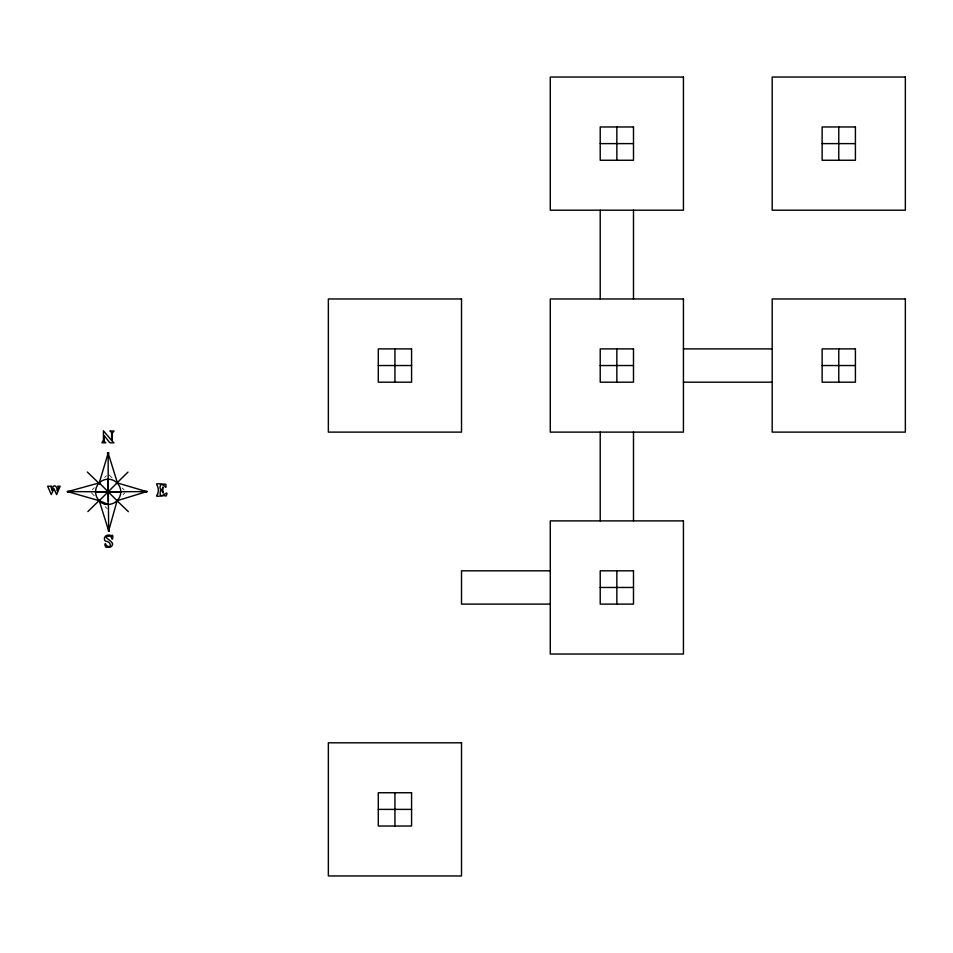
<?xml version="1.0" encoding="UTF-8"?>
<svg xmlns="http://www.w3.org/2000/svg" width="953" height="953" viewBox="0 0 953 953"><rect width="100%" height="100%" fill="white"/><g stroke="black" fill="none" stroke-linecap="round" stroke-linejoin="round"><path stroke-width="0.71" stroke-dasharray="4.76 3.57" d="M92.31 489.818L94.299 487.841M104.651 477.489L106.414 475.726M123.032 494.774L125.01 492.796M109.154 474.963L112.132 477.929M122.246 488.055L124.128 489.925M91.321 492.796L94.299 495.763M105.199 506.662L107.177 508.652"/><path stroke-width="1.43" d="M109.202 530.904C107.034 532.382 109.726 528.808 108.69 531.417M108.165 457.285L108.165 453.116L108.165 504.411L99.255 500.718L117.088 482.885L146.738 491.605L117.088 500.718L108.678 530.892L99.255 500.718L67.651 491.617L99.255 482.885L108.165 453.116L117.564 483.362M68.211 491.784L67.055 491.617L68.211 491.462M87.879 511.594L99.493 500.158M116.385 483.528L128 472.092M108.38 453.819C110.369 451.865 105.688 452.544 108.165 453.854M143.784 491.629L146.738 491.605L108.165 491.808M600.211 143.617L633.495 143.617M822.129 143.617L855.413 143.617M683.432 348.893L772.192 348.893M378.293 365.535L411.577 365.535M600.211 365.535L633.495 365.535M822.129 365.535L855.413 365.535M683.432 382.189L772.192 382.189M95.562 491.808L120.781 491.808A12.615 12.615 0 0 0 101.864 480.884A12.615 12.615 0 0 0 101.864 502.719A12.615 12.615 0 0 0 120.781 491.808L67.651 491.617L70.486 491.641M550.274 570.811L461.514 570.811L461.514 604.107L550.274 604.107M600.211 587.465L633.495 587.465M378.293 809.383L411.577 809.383M87.354 472.033L99.982 484.243M116.814 500.516L128.393 511.713M99.255 482.885L117.088 500.718M146.25 491.891L147.298 491.45L146.19 491.748M108.606 528.057L108.678 530.892L108.416 504.304M108.165 479.192L108.392 501.349M838.771 126.975L838.771 160.259M838.771 348.893L838.771 382.189M633.495 210.196L633.495 298.968M633.495 432.114L633.495 520.886M616.853 126.975L616.853 160.259M616.853 348.893L616.853 382.189M616.853 570.811L616.853 604.107M600.211 210.196L600.211 298.968M600.211 432.114L600.211 520.886M394.935 348.893L394.935 382.189M394.935 792.741L394.935 826.025M108.165 504.411A12.615 12.603 12.7 0 1 99.255 500.718M103.436 440.56L101.888 442.8L105.771 442.8L104.151 441.442L104.08 435.509L109.869 442.8L114.038 442.8L112.311 441.382L112.311 433.091L114.038 431.042L109.869 431.042L111.561 432.245L111.68 440.56L103.436 430.78L103.436 440.56M157.638 494.035C153.6 498.717 162.32 494.452 166.144 496.048C170.122 486.816 158.055 503.434 160.461 490.402C165.095 491.534 162.32 497.359 162.963 486.983C162.201 491.617 158.734 490.021 160.461 484.97C164.476 482.73 166.763 491.879 165.822 484.291C148.954 483.076 161.117 483.016 157.638 494.035M112.561 543.96C112.621 546.331 109.964 547.88 107.82 547.201C103.937 548.999 104.818 540.649 105.843 544.747C110.941 550.393 112.811 541.792 105.485 541.161A3.288 3.288 0 0 1 104.508 539.732C103.293 535.848 108.487 533.835 111.358 535.753C113.943 532.739 112.585 543.031 111.692 537.837A4.205 4.205 0 0 0 110.226 536.205C99.827 535.824 112.573 540.601 112.561 543.96M58.55 487.233L57.275 490.986C57.025 484.005 51.903 484.124 52.475 490.986L51.009 486.947L51.736 486.221L47.65 486.221L51.295 494.571L53.916 488.627L56.632 494.571L60.134 486.221L57.74 486.221L58.55 487.233M683.432 77.038L550.274 77.038L550.274 210.196L683.432 210.196L683.432 77.038M905.35 77.038L772.192 77.038L772.192 210.196L905.35 210.196L905.35 77.038M633.495 126.975L600.211 126.975L600.211 160.259L633.495 160.259L633.495 126.975M855.413 126.975L822.129 126.975L822.129 160.259L855.413 160.259L855.413 126.975M461.514 298.968L328.356 298.968L328.356 432.114L461.514 432.114L461.514 298.968M683.432 298.968L550.274 298.968L550.274 432.114L683.432 432.114L683.432 298.968M905.35 298.968L772.192 298.968L772.192 432.114L905.35 432.114L905.35 298.968M411.577 348.893L378.293 348.893L378.293 382.189L411.577 382.189L411.577 348.893M633.495 348.893L600.211 348.893L600.211 382.189L633.495 382.189L633.495 348.893M855.413 348.893L822.129 348.893L822.129 382.189L855.413 382.189L855.413 348.893M683.432 520.886L550.274 520.886L550.274 654.032L683.432 654.032L683.432 520.886M633.495 570.811L600.211 570.811L600.211 604.107L633.495 604.107L633.495 570.811M461.514 742.804L328.356 742.804L328.356 875.962L461.514 875.962L461.514 742.804M411.577 792.741L378.293 792.741L378.293 826.025L411.577 826.025L411.577 792.741"/></g></svg>
